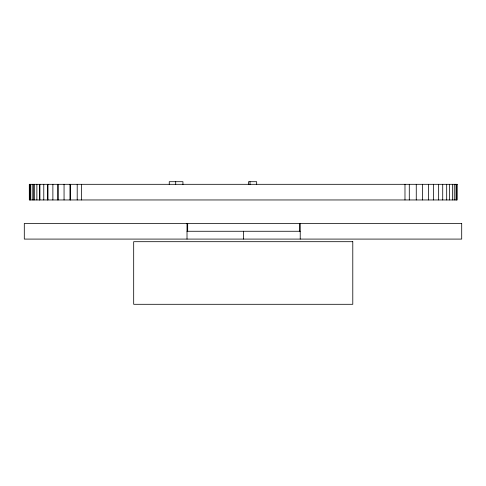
<?xml version="1.0" encoding="UTF-8"?>
<svg xmlns="http://www.w3.org/2000/svg" width="486" height="486" viewBox="0 0 486 486"><rect width="100%" height="100%" fill="white"/><g stroke="black" fill="none" stroke-linecap="round" stroke-linejoin="round"><path stroke-width="0.73" d="M187.013 231.263L300.22 231.263M243.632 231.263L243.638 239.088M456.609 184.309L456.609 199.959M456.02 184.309L456.02 199.959M454.276 184.309L454.276 199.959M452.502 184.309L452.502 199.959M449.623 184.309L449.623 199.959M446.689 184.309L446.689 199.959M442.716 184.309L442.716 199.959M438.651 184.309L438.651 199.959M433.615 184.309L433.615 199.959M428.47 184.309L428.47 199.959M422.437 184.309L422.437 199.959M416.265 184.309L416.265 199.959M409.291 184.309L409.291 199.959M404.984 184.309L404.984 199.959M300.22 223.439L300.22 239.088M299.534 223.439L299.534 231.263M256.675 184.546L256.675 181.703L248.553 181.703L248.553 184.546M250.011 181.703L250.011 184.546M187.681 223.439L187.681 231.263M187.013 223.439L187.013 239.088M182.936 184.546L182.936 181.703L169.256 181.703L169.256 184.546M175.707 181.703L175.707 184.546M81.551 184.309L81.551 199.959M77.201 184.309L77.201 199.959M70.251 184.309L70.251 199.959M70.081 184.309L70.081 199.959M64.055 184.309L64.055 199.959M58.047 184.309L58.047 199.959M57.895 184.309L57.895 199.959M52.877 184.309L52.877 199.959M47.865 184.309L47.865 199.959M47.743 184.309L47.743 199.959M43.776 184.309L43.776 199.959M39.828 184.309L39.828 199.959M39.731 184.309L39.731 199.959M36.869 184.309L36.869 199.959M34.02 184.309L34.02 199.959M33.947 184.309L33.947 199.959M32.216 184.309L32.216 199.959M30.503 184.309L30.46 199.959M29.877 184.309L29.877 199.959M457.205 184.309L29.3 184.309L29.318 199.959L457.205 199.959L457.205 184.309M461.7 223.439L24.3 223.439L24.3 239.088L461.7 239.088L461.7 223.439M352.787 241.694L133.686 241.694L133.686 304.297L352.787 304.297L352.787 241.694"/></g></svg>
